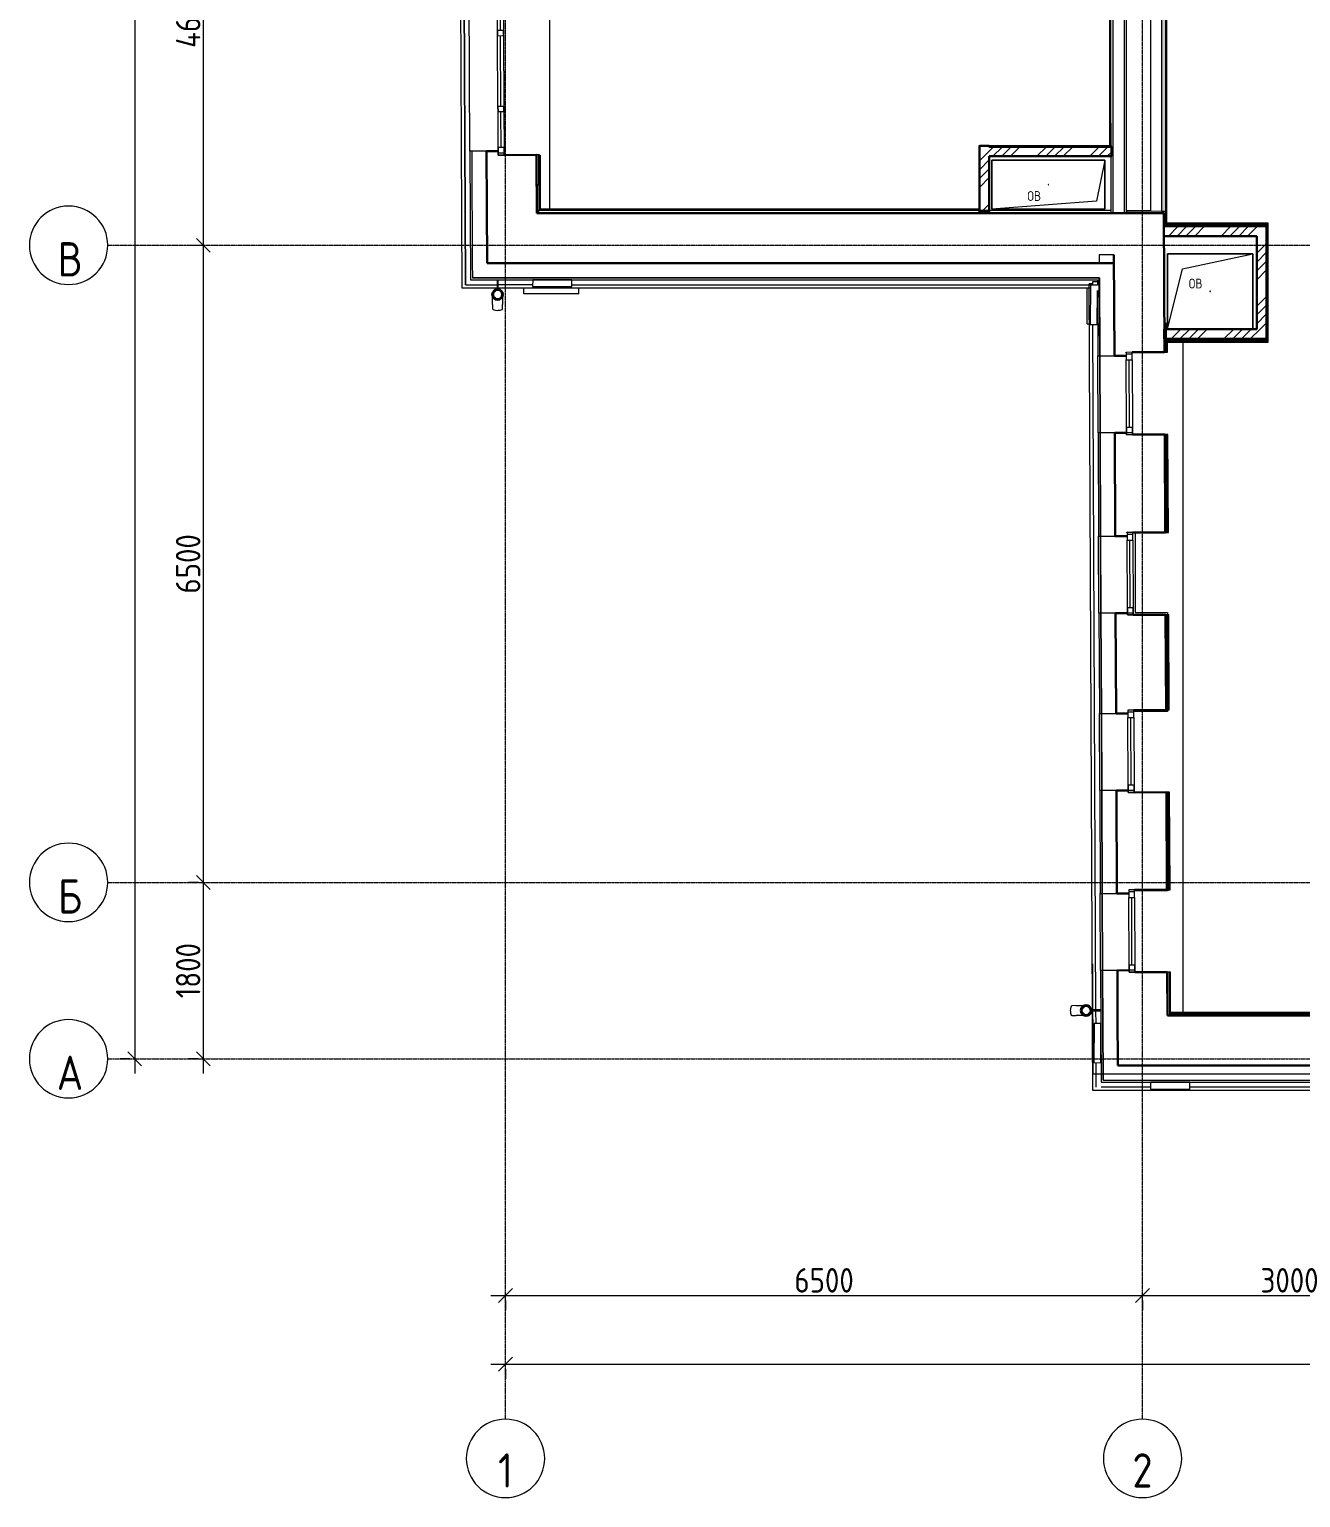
# Model space of a CAD drawing. Header units: millimetres. Extents: x -42533 to 645315, y 3457 to 82611.
# Drawn here: x 405242 to 418214, y 22163 to 37143 of the extents above; entities that cross this region are included whole.
import ezdxf

# ---------------------------------------------------------------- set-up
doc = ezdxf.new("R2010")
doc.units = ezdxf.units.MM
doc.linetypes.add('ADSK_Линия сетки', pattern=[25, 20, -2.5, 0, -2.5])
for name, color, linetype, lineweight in [('_ Окна', 7, 'Continuous', 9), ('Аннотация', 7, 'Continuous', 18), ('Обобщенные модели', 7, 'Continuous', 18), ('Окна', 7, 'Continuous', 9), ('Оси', 253, 'Continuous', 9), ('Перекрытие', 7, 'Continuous', 18), ('Размеры', 7, 'Continuous', 9), ('Стены внутренние', 7, 'Continuous', 18), ('Стены наружные', 7, 'Continuous', 18), ('Стены несущие', 7, 'Continuous', 30), ('Стены отделка', 7, 'Continuous', 30), ('Стены перегородки', 7, 'Continuous', 30), ('Стены штриховка', 7, 'Continuous', 9), ('ШТРИХОВКА', 252, 'Continuous', 15)]:
    doc.layers.add(name, color=color, linetype=linetype, lineweight=lineweight)
doc.styles.add('GOST Common', font='GOST_Common.ttf', dxfattribs={"width": 0.9, "height": 350})
doc.styles.add('GOST Common_1', font='GOST_Common.ttf', dxfattribs={"width": 0.9, "height": 250})
doc.styles.add('GOST Common_4', font='GOST_Common.ttf', dxfattribs={"width": 0.9, "height": 200})
doc.dimstyles.new('ADSK_Основной_2_5_мм', dxfattribs={"dimscale": 304.8, "dimtxt": 251.428749, "dimasz": 0.463911, "dimexe": 0.492126, "dimexo": 0.492126, "dimgap": 0.098425, "dimtad": 1, "dimrnd": 0.01, "dimdsep": 46, "dimtxsty": 'GOST Common_1', "dimblk1": 'OBLIQUE', "dimblk2": 'OBLIQUE', "dimsah": 1, "dimcen": 0.09, "dimdle": 0.492126, "dimazin": 2, "dimtfac": 1, "dimtdec": 4, "dimtix": 1, "dimtmove": 0, "dimatfit": 3, "dimfxl": 1, "dimtvp": 1, "dimtolj": 1, "dimtzin": 0, "dimlwd": 20, "dimlwe": 20, "dimarcsym": 2})
pattern_1 = [(45, (591.94, 243.9), (-269.408, 269.408), []), (45, (681.74, 243.9), (-269.408, 269.408), []), (45, (771.54, 243.9), (-269.408, 269.408), []), (45, (861.35, 243.9), (-269.408, 269.408), [])]

# ---------------------------------------------------------------- blocks, each defined once
blk = doc.blocks.new('_Oblique')
at = {"color": 0, "linetype": 'ByBlock', "lineweight": -2}
blk.add_line((-0.5, -0.5), (0.5, 0.5), dxfattribs=at)
blk = doc.blocks.new('*D1126')
at = {"layer": 'Defpoints', "color": 0, "transparency": 16777216}
for p in [(-5993, -1991), (507, -1991), (507, -2091)]:
    blk.add_point(p, dxfattribs=at)
at = {"layer": 'Размеры', "color": 0, "lineweight": 20, "transparency": 16777216}
for p, q in [((-6143, -2091), (657, -2091)), ((-5993, -2141), (-5993, -2241)), ((507, -2141), (507, -2241))]:
    blk.add_line(p, q, dxfattribs=at)
at = {"layer": 'Размеры', "color": 0, "lineweight": 20, "transparency": 16777216, "xscale": 141.4, "yscale": 141.4, "zscale": 141.4, "rotation": 180}
blk.add_blockref('_Oblique', (-5993, -2091), dxfattribs=at)
at = {"layer": 'Размеры', "color": 0, "lineweight": 20, "transparency": 16777216, "xscale": 141.4, "yscale": 141.4, "zscale": 141.4}
blk.add_blockref('_Oblique', (507, -2091), dxfattribs=at)
at = {"layer": 'Размеры', "color": 0, "lineweight": 20, "transparency": 16777216, "insert": (-2743, -1936), "char_height": 250, "width": 756.84, "attachment_point": 5, "style": 'GOST Common_1'}
blk.add_mtext('\\A1;6500', dxfattribs=at)
blk = doc.blocks.new('*D1127')
at = {"layer": 'Defpoints', "color": 0, "transparency": 16777216}
for p in [(507, -1991), (3507, -1991), (3507, -2091)]:
    blk.add_point(p, dxfattribs=at)
at = {"layer": 'Размеры', "color": 0, "lineweight": 20, "transparency": 16777216}
for p, q in [((357, -2091), (3657, -2091)), ((507, -2141), (507, -2241)), ((3507, -2141), (3507, -2241))]:
    blk.add_line(p, q, dxfattribs=at)
at = {"layer": 'Размеры', "color": 0, "lineweight": 20, "transparency": 16777216, "xscale": 141.4, "yscale": 141.4, "zscale": 141.4, "rotation": 180}
blk.add_blockref('_Oblique', (507, -2091), dxfattribs=at)
at = {"layer": 'Размеры', "color": 0, "lineweight": 20, "transparency": 16777216, "xscale": 141.4, "yscale": 141.4, "zscale": 141.4}
blk.add_blockref('_Oblique', (3507, -2091), dxfattribs=at)
at = {"layer": 'Размеры', "color": 0, "lineweight": 20, "transparency": 16777216, "insert": (2007, -1936), "char_height": 250, "width": 756.84, "attachment_point": 5, "style": 'GOST Common_1'}
blk.add_mtext('\\A1;3000', dxfattribs=at)
blk = doc.blocks.new('*D1137')
at = {"layer": 'Defpoints', "color": 0, "transparency": 16777216}
for p in [(-5993, -2691), (55857, -2691), (55857, -2791)]:
    blk.add_point(p, dxfattribs=at)
at = {"layer": 'Размеры', "color": 0, "lineweight": 20, "transparency": 16777216}
for p, q in [((-6143, -2791), (56007, -2791)), ((-5993, -2841), (-5993, -2941)), ((55857, -2841), (55857, -2941))]:
    blk.add_line(p, q, dxfattribs=at)
at = {"layer": 'Размеры', "color": 0, "lineweight": 20, "transparency": 16777216, "xscale": 141.4, "yscale": 141.4, "zscale": 141.4, "rotation": 180}
blk.add_blockref('_Oblique', (-5993, -2791), dxfattribs=at)
at = {"layer": 'Размеры', "color": 0, "lineweight": 20, "transparency": 16777216, "xscale": 141.4, "yscale": 141.4, "zscale": 141.4}
blk.add_blockref('_Oblique', (55857, -2791), dxfattribs=at)
at = {"layer": 'Размеры', "color": 0, "lineweight": 20, "transparency": 16777216, "insert": (24932, -2636), "char_height": 250, "width": 889.8, "attachment_point": 5, "style": 'GOST Common_1'}
blk.add_mtext('\\A1;61850', dxfattribs=at)
blk = doc.blocks.new('*D1138')
at = {"layer": 'Defpoints', "color": 0, "transparency": 16777216}
for p in [(-9677, 43374), (-9777, 324), (-9677, 324)]:
    blk.add_point(p, dxfattribs=at)
at = {"layer": 'Размеры', "color": 0, "lineweight": 20, "transparency": 16777216}
for p, q in [((-9777, 43524), (-9777, 174)), ((-9827, 43374), (-9927, 43374)), ((-9827, 324), (-9927, 324))]:
    blk.add_line(p, q, dxfattribs=at)
at = {"layer": 'Размеры', "color": 0, "lineweight": 20, "transparency": 16777216, "xscale": 141.4, "yscale": 141.4, "zscale": 141.4}
for p, rotation in [((-9777, 43374), 90), ((-9777, 324), 270)]:
    blk.add_blockref('_Oblique', p, dxfattribs=dict(at, rotation=rotation))
at = {"layer": 'Размеры', "color": 0, "lineweight": 20, "transparency": 16777216, "insert": (-9932, 21849), "char_height": 250, "width": 971.62, "attachment_point": 5, "rotation": 90, "style": 'GOST Common_1'}
blk.add_mtext('\\A1;43050', dxfattribs=at)
blk = doc.blocks.new('*D1142')
at = {"layer": 'Defpoints', "color": 0, "transparency": 16777216}
for p in [(-8977, 13274), (-9077, 8624), (-8977, 8624)]:
    blk.add_point(p, dxfattribs=at)
at = {"layer": 'Размеры', "color": 0, "lineweight": 20, "transparency": 16777216}
for p, q in [((-9077, 13424), (-9077, 8474)), ((-9127, 13274), (-9227, 13274)), ((-9127, 8624), (-9227, 8624))]:
    blk.add_line(p, q, dxfattribs=at)
at = {"layer": 'Размеры', "color": 0, "lineweight": 20, "transparency": 16777216, "xscale": 141.4, "yscale": 141.4, "zscale": 141.4}
for p, rotation in [((-9077, 13274), 90), ((-9077, 8624), 270)]:
    blk.add_blockref('_Oblique', p, dxfattribs=dict(at, rotation=rotation))
at = {"layer": 'Размеры', "color": 0, "lineweight": 20, "transparency": 16777216, "insert": (-9232, 10949), "char_height": 250, "width": 782.41, "attachment_point": 5, "rotation": 90, "style": 'GOST Common_1'}
blk.add_mtext('\\A1;4650', dxfattribs=at)
blk = doc.blocks.new('*D1143')
at = {"layer": 'Defpoints', "color": 0, "transparency": 16777216}
for p in [(-8977, 8624), (-9077, 2124), (-8977, 2124)]:
    blk.add_point(p, dxfattribs=at)
at = {"layer": 'Размеры', "color": 0, "lineweight": 20, "transparency": 16777216}
for p, q in [((-9077, 8774), (-9077, 1974)), ((-9127, 8624), (-9227, 8624)), ((-9127, 2124), (-9227, 2124))]:
    blk.add_line(p, q, dxfattribs=at)
at = {"layer": 'Размеры', "color": 0, "lineweight": 20, "transparency": 16777216, "xscale": 141.4, "yscale": 141.4, "zscale": 141.4}
for p, rotation in [((-9077, 8624), 90), ((-9077, 2124), 270)]:
    blk.add_blockref('_Oblique', p, dxfattribs=dict(at, rotation=rotation))
at = {"layer": 'Размеры', "color": 0, "lineweight": 20, "transparency": 16777216, "insert": (-9232, 5374), "char_height": 250, "width": 756.84, "attachment_point": 5, "rotation": 90, "style": 'GOST Common_1'}
blk.add_mtext('\\A1;6500', dxfattribs=at)
blk = doc.blocks.new('*D1144')
at = {"layer": 'Defpoints', "color": 0, "transparency": 16777216}
for p in [(-8977, 2124), (-9077, 324), (-8977, 324)]:
    blk.add_point(p, dxfattribs=at)
at = {"layer": 'Размеры', "color": 0, "lineweight": 20, "transparency": 16777216}
for p, q in [((-9077, 2274), (-9077, 174)), ((-9127, 2124), (-9227, 2124)), ((-9127, 324), (-9227, 324))]:
    blk.add_line(p, q, dxfattribs=at)
at = {"layer": 'Размеры', "color": 0, "lineweight": 20, "transparency": 16777216, "xscale": 141.4, "yscale": 141.4, "zscale": 141.4}
for p, rotation in [((-9077, 2124), 90), ((-9077, 324), 270)]:
    blk.add_blockref('_Oblique', p, dxfattribs=dict(at, rotation=rotation))
at = {"layer": 'Размеры', "color": 0, "lineweight": 20, "transparency": 16777216, "insert": (-9232, 1224), "char_height": 250, "width": 700.59, "attachment_point": 5, "rotation": 90, "style": 'GOST Common_1'}
blk.add_mtext('\\A1;1800', dxfattribs=at)
blk = doc.blocks.new('План 4 этажа')
at = {"layer": 'Обобщенные модели', "lineweight": 9}
h = blk.add_hatch(dxfattribs=at)
h.set_pattern_fill('FP_6', color=8, angle=90.2724742, style=0, pattern_type=2)
h.set_pattern_definition([(45, (591.94, 243.9), (-106.067, 106.065), [])])
h.paths.add_polyline_path([(-79.781, 768.274), (-57.529, 768.379), (-37.526, 778.129), (-23.735, 795.593), (-19.344, 819.27), (-23.942, 838.98), (-39.15, 856.907), (-57.992, 865.871), (-80.244, 865.765), (-100.246, 856.015), (-114.038, 838.552), (-118.886, 816.834), (-113.831, 795.164), (-99.875, 777.833), (-80.003, 768.379)])
at = {"layer": 'Стены внутренние'}
blk.add_hatch(color=8, dxfattribs=at).paths.add_polyline_path([(741.505, 8970.83), (741.505, 12507.861), (701.505, 12507.861), (701.505, 8970.83), (727.777, 8970.83)])
at = {"layer": 'Стены внутренние', "lineweight": 9}
h = blk.add_hatch(dxfattribs=at)
h.set_pattern_fill('FP_4', color=8, style=0, pattern_type=2)
h.set_pattern_definition([(0, (591.94, 243.9), (406.4, 101.6), [33.528, -271.272, 33.528, -271.272, -1625.6]), (0, (591.94, 243.9), (406.4, 101.6), [-609.6, 33.528, -576.072, 33.528, -271.272, -711.2]), (0, (591.94, 243.9), (406.4, 101.6), [-1524, 33.528, -169.672, 33.528, -474.472]), (120, (744.34, 294.7), (-291.1882, 301.1527), [33.528, -271.272, 33.528, -271.272, -1625.6]), (120, (744.34, 294.7), (-291.1882, 301.1527), [-609.6, 33.528, -576.072, 33.528, -271.272, -711.2]), (120, (744.34, 294.7), (-291.1882, 301.1527), [-1524, 33.528, -169.672, 33.528, -474.472]), (240, (795.14, 497.9), (-115.2118, -402.7527), [33.528, -271.272, 33.528, -271.272, -1625.6]), (240, (795.14, 497.9), (-115.2118, -402.7527), [-609.6, 33.528, -576.072, 33.528, -271.272, -711.2]), (240, (795.14, 497.9), (-115.2118, -402.7527), [-1524, 33.528, -169.672, 33.528, -474.472])])
h.paths.add_polyline_path([(1783.744, 7636.902), (1786.505, 7636.902), (1786.505, 8838.902), (1771.505, 8838.902), (1771.505, 7636.902)])
at = {"layer": 'Стены штриховка', "lineweight": 9}
h = blk.add_hatch(dxfattribs=at)
h.set_pattern_fill('ANSI34', color=8, scale=20)
h.set_pattern_definition(pattern_1)
h.paths.add_polyline_path([(-1158.061, 8982.492), (-1058.061, 8982.492), (-1058.061, 9638.451), (-1152.061, 9638.451), (-1152.061, 9626.451), (-1158.061, 9626.451), (-1158.061, 9532.451)])
h = blk.add_hatch(dxfattribs=at)
h.set_pattern_fill('ANSI34', color=8, scale=20)
h.set_pattern_definition(pattern_1)
h.paths.add_polyline_path([(191.939, 9532.451), (191.939, 9632.451), (-1058.061, 9626.451), (-1058.061, 9532.451), (86.658, 9532.451)])
h = blk.add_hatch(dxfattribs=at)
h.set_pattern_fill('ANSI34', color=8, scale=20)
h.set_pattern_definition(pattern_1)
h.paths.add_polyline_path([(1671.505, 8718.902), (1671.505, 8818.902), (723.45, 8818.902), (723.545, 8718.902), (1631.643, 8718.902)])
h = blk.add_hatch(dxfattribs=at)
h.set_pattern_fill('ANSI34', color=8, scale=20)
h.set_pattern_definition(pattern_1)
h.paths.add_polyline_path([(1771.505, 7768.902), (1771.505, 8818.902), (1671.505, 8818.902), (1671.505, 7768.902)])
h = blk.add_hatch(dxfattribs=at)
h.set_pattern_fill('ANSI34', color=8, scale=20)
h.set_pattern_definition(pattern_1)
h.paths.add_polyline_path([(1115.133, 7668.902), (1771.505, 7668.902), (1771.505, 7768.902), (728.063, 7768.902), (728.633, 7764.896), (748.364, 7705.531), (749.175, 7668.902), (922.656, 7668.902)])
at = {"layer": '_ Окна', "color": 8}
for p, q in [((-6044.444, 10819.863), (-6046.292, 11179.858)), ((-6040.467, 10044.873), (-6044.136, 10759.864)), ((-6038.312, 9624.879), (-6040.159, 9984.874)), ((-6008.004, 9565.033), (-6068.003, 9564.725)), ((399.278, 7512.519), (339.279, 7512.234)), ((372.817, 6768.385), (369.545, 7456.377)), ((403.083, 6712.528), (343.083, 6712.243)), ((408.027, 5672.785), (348.028, 5672.5)), ((381.566, 4928.651), (378.294, 5616.643)), ((411.832, 4872.794), (351.833, 4872.509)), ((416.636, 3862.56), (356.637, 3862.275)), ((390.175, 3118.426), (386.903, 3806.418)), ((420.441, 3062.569), (360.441, 3062.284)), ((425.363, 2027.581), (365.363, 2027.296)), ((398.901, 1283.447), (395.629, 1971.439)), ((429.167, 1227.59), (369.168, 1227.305))]:
    blk.add_line(p, q, dxfattribs=at)
at = {"layer": '_ Окна', "color": 8, "lineweight": 18}
for p, q in [((-6074.444, 10819.709), (-6014.445, 10820.017)), ((-6074.136, 10759.71), (-6074.444, 10819.709)), ((-6014.445, 10820.017), (-6014.137, 10760.018)), ((-6014.137, 10760.018), (-6074.136, 10759.71)), ((-6070.467, 10044.719), (-6010.467, 10045.027)), ((-6070.159, 9984.72), (-6070.467, 10044.719)), ((-6010.467, 10045.027), (-6010.16, 9985.028)), ((-6010.16, 9985.028), (-6070.159, 9984.72)), ((-6068.311, 9624.725), (-6008.312, 9625.033)), ((-6067.901, 9544.726), (-6068.311, 9624.725)), ((-6008.312, 9625.033), (-6007.901, 9545.034)), ((-6007.901, 9545.034), (-6067.901, 9544.726)), ((399.183, 7532.519), (339.184, 7532.233)), ((339.184, 7532.233), (339.545, 7456.234)), ((399.545, 7456.52), (399.183, 7532.519)), ((339.545, 7456.234), (399.545, 7456.52)), ((342.817, 6768.242), (402.816, 6768.527)), ((343.179, 6692.243), (342.817, 6768.242)), ((402.816, 6768.527), (403.178, 6692.528)), ((403.178, 6692.528), (343.179, 6692.243)), ((407.932, 5692.785), (347.933, 5692.499)), ((408.294, 5616.786), (407.932, 5692.785)), ((347.933, 5692.499), (348.294, 5616.5)), ((348.294, 5616.5), (408.294, 5616.786)), ((351.566, 4928.508), (411.566, 4928.793)), ((351.928, 4852.509), (351.566, 4928.508)), ((411.927, 4852.794), (351.928, 4852.509)), ((411.566, 4928.793), (411.927, 4852.794)), ((416.541, 3882.56), (356.542, 3882.275)), ((356.542, 3882.275), (356.903, 3806.275)), ((356.903, 3806.275), (416.902, 3806.561)), ((416.902, 3806.561), (416.541, 3882.56)), ((360.175, 3118.283), (420.174, 3118.569)), ((360.536, 3042.284), (360.175, 3118.283)), ((420.536, 3042.569), (360.536, 3042.284)), ((420.174, 3118.569), (420.536, 3042.569)), ((425.267, 2047.581), (365.268, 2047.295)), ((365.268, 2047.295), (365.63, 1971.296)), ((365.63, 1971.296), (425.629, 1971.582)), ((425.629, 1971.582), (425.267, 2047.581)), ((368.901, 1283.304), (428.901, 1283.589)), ((369.263, 1207.305), (368.901, 1283.304)), ((429.262, 1207.59), (369.263, 1207.305)), ((428.901, 1283.589), (429.262, 1207.59))]:
    blk.add_line(p, q, dxfattribs=at)
at = {"layer": 'Обобщенные модели', "color": 8}
for p, q in [((-1029.617, 8992.451), (-1029.617, 9492.451)), ((-1029.617, 9492.451), (120.383, 9492.451)), ((120.383, 9492.451), (-1029.617, 9492.451)), ((-1029.617, 9492.451), (-1029.617, 8992.451)), ((120.383, 9492.451), (37.05, 9075.784)), ((120.383, 9492.451), (120.383, 8992.451)), ((120.383, 8992.451), (120.383, 9492.451)), ((37.05, 9075.784), (-1029.617, 8992.451)), ((120.383, 8992.451), (-1029.617, 8992.451)), ((-1029.617, 8992.451), (120.383, 8992.451)), ((761.643, 7768.902), (761.643, 8538.902)), ((761.643, 8538.902), (1631.643, 8538.902)), ((1631.643, 8538.902), (761.643, 8538.902)), ((761.643, 8538.902), (761.643, 7768.902)), ((915.643, 8384.902), (1631.643, 8538.902)), ((1631.643, 8538.902), (1631.643, 7768.902)), ((1631.643, 7768.902), (1631.643, 8538.902)), ((-6079.857, 8272.492), (-6079.857, 8173.351)), ((-6069.857, 8173.351), (-6069.857, 8272.492)), ((761.643, 7768.902), (915.643, 8384.902)), ((-6124.857, 8018.844), (-6124.857, 7976.34)), ((-6024.857, 7976.34), (-6024.857, 8018.844)), ((-172.77, 866.579), (-215.274, 866.377)), ((-214.799, 766.378), (-172.295, 766.58)), ((81.088, 822.786), (-17.798, 822.315)), ((-17.798, 812.315), (81.136, 812.786))]:
    blk.add_line(p, q, dxfattribs=at)
at = {"layer": 'Обобщенные модели', "color": 8, "flags": 128}
for points in [[(-6124.857, 8018.844), (-6124.857, 8024.512), (-6124.857, 8030.097), (-6124.857, 8035.589), (-6124.857, 8040.98), (-6124.857, 8046.262), (-6124.857, 8051.426), (-6124.857, 8056.464), (-6124.857, 8061.367), (-6124.857, 8066.128), (-6124.857, 8070.739), (-6124.857, 8075.193), (-6124.857, 8079.483), (-6124.857, 8083.602), (-6124.857, 8087.542), (-6124.857, 8091.299), (-6124.857, 8094.866), (-6124.857, 8098.237), (-6124.857, 8101.407), (-6124.857, 8104.37), (-6124.857, 8107.123), (-6124.857, 8109.475)], [(-6024.857, 8109.475), (-6024.857, 8108.205), (-6024.857, 8105.541), (-6024.857, 8102.665), (-6024.857, 8099.58), (-6024.857, 8096.292), (-6024.857, 8092.806), (-6024.857, 8089.128), (-6024.857, 8085.263), (-6024.857, 8081.217), (-6024.857, 8076.998), (-6024.857, 8072.611), (-6024.857, 8068.064), (-6024.857, 8063.365), (-6024.857, 8058.52), (-6024.857, 8053.537), (-6024.857, 8048.425), (-6024.857, 8043.191), (-6024.857, 8037.844), (-6024.857, 8032.393), (-6024.857, 8026.845), (-6024.857, 8021.211), (-6024.857, 8018.844)], [(-172.77, 866.579), (-167.103, 866.606), (-161.518, 866.632), (-156.026, 866.658), (-150.635, 866.684), (-145.353, 866.709), (-140.189, 866.734), (-135.152, 866.758), (-130.248, 866.781), (-125.487, 866.804), (-120.876, 866.826), (-116.422, 866.847), (-112.133, 866.867), (-108.014, 866.887), (-104.073, 866.905), (-100.316, 866.923), (-96.75, 866.94), (-93.379, 866.956), (-90.209, 866.971), (-87.246, 866.986), (-84.493, 866.999), (-82.141, 867.01)], [(-81.665, 767.011), (-82.936, 767.005), (-85.599, 766.992), (-88.476, 766.979), (-91.56, 766.964), (-94.848, 766.948), (-98.334, 766.932), (-102.012, 766.914), (-105.877, 766.896), (-109.923, 766.877), (-114.142, 766.856), (-118.529, 766.836), (-123.075, 766.814), (-127.775, 766.792), (-132.62, 766.769), (-137.603, 766.745), (-142.715, 766.721), (-147.948, 766.696), (-153.295, 766.67), (-158.747, 766.644), (-164.294, 766.618), (-169.928, 766.591), (-172.295, 766.58)]]:
    blk.add_lwpolyline(points, dxfattribs=at)
at = {"layer": 'Обобщенные модели', "color": 8}
for centre, radius, start, end in [((-454.617, 9242.451), 2.5, 0, 180), ((-454.617, 9242.451), 2.5, 120, 180), ((-454.617, 9242.451), 2.5, 180, 0), ((-454.617, 9242.451), 2.5, 240, 345), ((-454.617, 9242.451), 2.5, 15, 90), ((-6074.857, 8122.492), 52, 90, 270), ((-6074.857, 8122.492), 52, 270, 90), ((1196.643, 8153.902), 2.5, 0, 180), ((1196.643, 8153.902), 2.5, 180, 0), ((1196.643, 8153.902), 2.5, 60, 165), ((1196.643, 8153.902), 2.5, 195, 270), ((1196.643, 8153.902), 2.5, 300, 0), ((-68.886, 817.072), 52, 0.2724742, 180.2724742), ((-68.886, 817.072), 52, 180.2724742, 0.2724742)]:
    blk.add_arc(centre, radius, start, end, dxfattribs=at)
at = {"layer": 'Обобщенные модели', "color": 8, "lineweight": 40}
for centre, start, end in [((-6074.857, 8122.492), 90, 270), ((-6074.857, 8122.492), 270, 90), ((-68.886, 817.072), 0.2724742, 180.2724742), ((-68.886, 817.072), 180.2724742, 0.2724742)]:
    blk.add_arc(centre, 50, start, end, dxfattribs=at)
at = {"layer": 'Обобщенные модели', "color": 8}
for centre, major_axis, start_param, end_param in [((-6074.857, 7976.34), (50, 0), 3.141592654, 4.71238898), ((-6074.857, 7976.34), (50, 0), 4.71238898, 6.283185307), ((-215.036, 816.377), (0.238, -49.999), 3.141592654, 4.71238898), ((-215.036, 816.377), (0.238, -49.999), 4.71238898, 6.283185307)]:
    blk.add_ellipse(centre, major_axis=major_axis, ratio=0.309016994, start_param=start_param, end_param=end_param, dxfattribs=at)
at = {"layer": 'Окна', "color": 8}
for p, q in [((-6074.444, 10819.709), (-6076.292, 11179.704)), ((-6016.292, 11180.012), (-6014.445, 10820.017)), ((-6074.444, 10819.709), (-6074.136, 10759.71)), ((-6014.137, 10760.018), (-6014.445, 10820.017)), ((-6070.467, 10044.719), (-6074.136, 10759.71)), ((-6014.137, 10760.018), (-6010.467, 10045.027)), ((-6070.467, 10044.719), (-6070.159, 9984.72)), ((-6010.16, 9985.028), (-6010.467, 10045.027)), ((-6068.311, 9624.725), (-6070.159, 9984.72)), ((-6010.16, 9985.028), (-6008.312, 9625.033)), ((-6068.311, 9624.725), (-6067.901, 9544.726)), ((-6007.901, 9545.034), (-6008.312, 9625.033)), ((-6067.901, 9544.726), (-6007.901, 9545.034)), ((399.183, 7532.519), (339.184, 7532.233)), ((339.184, 7532.233), (339.545, 7456.234)), ((399.545, 7456.52), (399.183, 7532.519)), ((342.817, 6768.242), (339.545, 7456.234)), ((399.545, 7456.52), (402.816, 6768.527)), ((342.817, 6768.242), (343.179, 6692.243)), ((403.178, 6692.528), (402.816, 6768.527)), ((343.179, 6692.243), (403.178, 6692.528)), ((407.932, 5692.785), (347.933, 5692.499)), ((408.294, 5616.786), (407.932, 5692.785)), ((347.933, 5692.499), (348.294, 5616.5)), ((351.566, 4928.508), (348.294, 5616.5)), ((408.294, 5616.786), (411.566, 4928.793)), ((351.566, 4928.508), (351.928, 4852.509)), ((351.928, 4852.509), (411.927, 4852.794)), ((411.927, 4852.794), (411.566, 4928.793)), ((416.541, 3882.56), (356.542, 3882.275)), ((356.542, 3882.275), (356.903, 3806.275)), ((360.175, 3118.283), (356.903, 3806.275)), ((416.902, 3806.561), (416.541, 3882.56)), ((416.902, 3806.561), (420.174, 3118.569)), ((360.175, 3118.283), (360.536, 3042.284)), ((360.536, 3042.284), (420.536, 3042.569)), ((420.536, 3042.569), (420.174, 3118.569)), ((425.267, 2047.581), (365.268, 2047.295)), ((365.268, 2047.295), (365.63, 1971.296)), ((368.901, 1283.304), (365.63, 1971.296)), ((425.629, 1971.582), (425.267, 2047.581)), ((425.629, 1971.582), (428.901, 1283.589)), ((368.901, 1283.304), (369.263, 1207.305)), ((369.263, 1207.305), (429.262, 1207.59)), ((429.262, 1207.59), (428.901, 1283.589))]:
    blk.add_line(p, q, dxfattribs=at)
at = {"layer": 'Оси', "color": 8, "linetype": 'ADSK_Линия сетки'}
for p, q in [((-5993.495, -3353.101), (-5993.495, 44439.553)), ((506.505, -3353.101), (506.505, 43685.833)), ((-10052.178, 8624.489), (56511.792, 8624.489)), ((-10052.178, 2124.489), (51155.033, 2124.489)), ((-10052.178, 324.489), (51155.033, 324.489))]:
    blk.add_line(p, q, dxfattribs=at)
at = {"layer": 'Оси', "color": 8, "lineweight": 20}
for centre, start, end in [((-10452.178, 8624.489), 90, 270), ((-10452.178, 8624.489), 270, 90), ((-10452.178, 2124.489), 90, 270), ((-10452.178, 2124.489), 270, 90), ((-10452.178, 324.489), 90, 270), ((-10452.178, 324.489), 270, 90), ((-5993.495, -3753.101), 0, 180), ((506.505, -3753.101), 0, 180), ((-5993.495, -3753.101), 180, 0), ((506.505, -3753.101), 180, 0)]:
    blk.add_arc(centre, 400, start, end, dxfattribs=at)
at = {"layer": 'Перекрытие', "color": 8}
for p, q in [((-5539.744, 8994.492), (-5539.744, 16885.041)), ((591.505, 8971.069), (591.505, 12507.685)), ((-6007.904, 9545.544), (-5908.495, 9545.544)), ((-5645.904, 9545.544), (-5640.978, 9545.544)), ((-5640.978, 9545.544), (-5640.978, 8994.492)), ((341.939, 8980.165), (591.505, 8980.165)), ((922.656, 7648.902), (922.656, 7668.902)), ((922.656, 797), (922.656, 7636.902)), ((403.159, 6696.412), (741.121, 6696.412)), ((741.121, 6696.412), (741.121, 6694.135)), ((432.833, 5692.903), (432.833, 4876.412)), ((432.833, 4876.412), (762.656, 4876.412)), ((762.656, 4876.412), (762.656, 4854.462)), ((762.656, 3866.401), (416.618, 3866.401)), ((762.656, 3884.206), (762.656, 3866.401)), ((762.656, 2038.902), (425.309, 2038.902)), ((762.656, 2049.185), (762.656, 2038.902))]:
    blk.add_line(p, q, dxfattribs=at)
at = {"layer": 'Стены внутренние', "color": 8}
blk.add_line((761.819, 4876.412), (761.923, 4854.459), dxfattribs=at)
at = {"layer": 'Стены наружные', "color": 8}
for p, q in [((-6435.94, 8187.492), (-6499.501, 20572.479)), ((-6401.119, 8222.492), (-6464.987, 20667.23)), ((-6464.987, 20667.23), (-6401.119, 8222.492)), ((-6358.102, 9583.237), (-6366.493, 11218.215)), ((45.755, 8252.492), (-4.244, 8252.254)), ((-4.244, 8252.254), (-4.08, 8217.655)), ((45.66, 8272.492), (45.66, 8222.492)), ((-6079.633, 8187.492), (-6435.94, 8187.492)), ((-6401.119, 8222.492), (-6079.508, 8222.492)), ((-5716.79, 8222.492), (-6070.206, 8222.492)), ((-23.621, 8187.492), (-6070.081, 8187.492)), ((-5807.715, 8129.793), (-5807.715, 8187.492)), ((-5247.012, 8129.793), (-5807.715, 8129.793)), ((-5316.778, 8222.492), (45.66, 8222.492)), ((-5247.012, 8129.793), (-5247.012, 8187.492)), ((-58.025, 7821.544), (-58.025, 8187.492)), ((-4.15, 8232.492), (-39.15, 8232.326)), ((-3.91, 822.157), (-39.15, 8232.326)), ((25.755, 8222.492), (25.755, 8217.428)), ((-58.025, 7821.544), (-37.196, 7821.544)), ((31.09, 822.199), (-2.177, 7817.629)), ((53.087, 6710.864), (49.354, 7495.855)), ((69.353, 7495.95), (73.087, 6710.959)), ((73.487, 6710.961), (69.754, 7495.952)), ((61.836, 4871.129), (58.103, 5656.121)), ((78.102, 5656.216), (81.836, 4871.225)), ((82.236, 4871.226), (78.503, 5656.218)), ((70.445, 3060.905), (66.711, 3845.896)), ((86.711, 3845.991), (90.444, 3061)), ((90.845, 3061.002), (87.112, 3845.993)), ((79.171, 1225.926), (75.438, 2010.917)), ((95.438, 2011.012), (99.171, 1226.021)), ((99.571, 1226.023), (95.838, 2011.014)), ((0, 0), (-3.864, 812.605)), ((31.744, 684.76), (31.135, 812.897)), ((-4.34, 288.649), (-4.34, 688.649)), ((-4.34, 288.649), (-1.373, 288.649)), ((34.834, 35), (33.646, 284.734)), ((8525.074, 0), (0, 0)), ((588.977, 35), (84.835, 35)), ((7666.586, 35), (988.977, 35))]:
    blk.add_line(p, q, dxfattribs=at)
at = {"layer": 'Стены несущие', "color": 8}
for p, q in [((-1158.061, 9626.451), (-1158.061, 8963.902)), ((-1152.061, 9626.451), (-1158.061, 9626.451)), ((-1058.061, 9638.451), (-1152.061, 9638.451)), ((-1058.061, 9638.451), (-1058.061, 9626.451)), ((191.939, 9632.451), (-1058.061, 9632.451)), ((191.939, 9532.451), (191.939, 9632.451)), ((-6068.106, 9584.725), (-6188.104, 9584.109)), ((-6182.245, 8442.492), (-6188.104, 9584.109)), ((-5677.906, 9546.727), (-6007.901, 9545.034)), ((-5674.856, 8952.492), (-5677.906, 9546.727)), ((-5677.56, 9479.295), (-5674.926, 8966.061)), ((-1058.061, 9532.451), (191.939, 9532.451)), ((-1058.061, 8963.902), (-1058.061, 9532.451)), ((722.434, 8952.492), (-5674.856, 8952.492)), ((-1158.061, 8963.902), (-1058.061, 8963.902)), ((729.179, 7534.088), (722.434, 8952.492)), ((1771.505, 8818.902), (723.45, 8818.902)), ((723.45, 8818.902), (723.45, 8718.902)), ((723.45, 8718.902), (1671.505, 8718.902)), ((1671.505, 8718.902), (1671.505, 7768.902)), ((1771.505, 7668.902), (1771.505, 8818.902)), ((-6182.245, 8442.492), (214.854, 8442.492)), ((214.453, 8526.729), (214.854, 8526.731)), ((214.854, 8442.492), (214.453, 8526.729)), ((219.748, 7497.665), (214.854, 8526.731)), ((1671.505, 7768.902), (727.302, 7768.902)), ((727.302, 7768.902), (727.302, 7668.902)), ((727.302, 7668.902), (1771.505, 7668.902)), ((219.748, 7497.665), (219.347, 7497.663)), ((219.347, 7497.663), (219.352, 7496.663)), ((219.352, 7496.663), (339.35, 7497.234)), ((339.179, 7533.233), (339.184, 7532.233)), ((399.183, 7532.519), (729.179, 7534.088)), ((343.083, 6712.243), (223.485, 6711.674)), ((223.485, 6711.674), (228.454, 5666.931)), ((733.174, 6694.098), (403.178, 6692.528)), ((737.929, 5694.354), (733.174, 6694.098)), ((347.933, 5692.499), (347.885, 5702.499)), ((407.932, 5692.785), (737.929, 5694.354)), ((228.454, 5666.931), (228.053, 5666.929)), ((228.053, 5666.929), (228.101, 5656.929)), ((228.101, 5656.929), (348.099, 5657.5)), ((351.833, 4872.509), (232.234, 4871.94)), ((237.11, 3846.706), (232.234, 4871.94)), ((741.923, 4854.363), (411.927, 4852.794)), ((741.923, 4854.363), (746.537, 3884.129)), ((237.11, 3846.706), (356.708, 3847.275)), ((416.541, 3882.56), (746.537, 3884.129)), ((360.441, 3062.284), (240.843, 3061.715)), ((240.843, 3061.715), (245.837, 2011.727)), ((750.532, 3044.139), (420.536, 3042.569)), ((750.532, 3044.139), (755.264, 2049.15)), ((245.837, 2011.727), (365.435, 2012.296)), ((425.267, 2047.581), (755.264, 2049.15)), ((369.168, 1227.305), (249.57, 1226.736)), ((249.57, 1226.736), (251.765, 765)), ((759.258, 1209.16), (429.262, 1207.59)), ((761.371, 765), (759.258, 1209.16)), ((251.765, 765), (251.365, 765)), ((251.365, 765), (253.79, 255)), ((7680.074, 765), (761.371, 765)), ((253.79, 255), (8270.074, 255))]:
    blk.add_line(p, q, dxfattribs=at)
at = {"layer": 'Стены отделка', "color": 8, "lineweight": 9}
for p, q in [((169.939, 14738.903), (169.939, 9638.451)), ((341.939, 8952.001), (341.939, 12507.685)), ((701.505, 12507.861), (701.505, 8970.83)), ((741.505, 12507.861), (741.505, 8838.902)), ((753.505, 8850.902), (753.505, 12530.83)), ((181.939, 9868.902), (181.939, 11408.902)), ((-1164.061, 9636.451), (-1164.061, 8994.492)), ((-1152.061, 9638.451), (-1162.061, 9638.451)), ((-1152.061, 8982.492), (-1152.061, 9626.451)), ((169.939, 9638.451), (-1058.061, 9638.451)), ((-1058.061, 9626.451), (181.939, 9626.451)), ((181.939, 9636.451), (181.939, 8952.001)), ((-6188.104, 9584.109), (-6358.102, 9583.237)), ((-6358.102, 9583.237), (-6351.375, 8272.492)), ((-6338.102, 9583.34), (-6337.756, 9515.907)), ((-5645.906, 9546.891), (-5677.906, 9546.727)), ((-5677.906, 9546.727), (-5677.56, 9479.295)), ((-5657.906, 9546.83), (-5657.56, 9479.397)), ((-5643.01, 8982.492), (-5645.906, 9546.891)), ((-1164.061, 8994.492), (-5655.071, 8994.492)), ((-5674.926, 8966.061), (-5654.926, 8966.164)), ((-5674.856, 8982.492), (-5674.856, 8952.492)), ((-5674.856, 8982.492), (181.939, 8982.492)), ((-5674.856, 8952.492), (181.939, 8952.492)), ((-5654.926, 8966.164), (-5655.01, 8982.492)), ((181.939, 8952.001), (201.939, 8952.001)), ((321.939, 8952.001), (341.939, 8952.001)), ((341.988, 8971.666), (341.94, 8951.666)), ((341.94, 8951.666), (722.442, 8950.756)), ((742.348, 8970.708), (341.988, 8971.666)), ((701.505, 8970.83), (741.505, 8970.83)), ((722.974, 8838.872), (742.974, 8838.967)), ((741.505, 8838.902), (1771.505, 8838.902)), ((742.974, 8838.967), (742.348, 8970.708)), ((1788.505, 8850.902), (753.505, 8850.902)), ((1771.505, 8838.902), (1771.505, 7648.902)), ((1788.505, 7636.902), (1788.505, 8850.902)), ((-6332.247, 8442.492), (-6331.478, 8292.492)), ((65.253, 8442.492), (-6182.245, 8442.492)), ((-6182.245, 8442.492), (-6182.245, 8442.492)), ((214.453, 8526.729), (64.855, 8526.018)), ((64.855, 8526.018), (65.253, 8442.492)), ((-6351.375, 8272.492), (45.66, 8272.492)), ((-6331.478, 8292.492), (-6331.478, 8292.492)), ((45.565, 8292.492), (-6331.478, 8292.492)), ((-6331.478, 8292.492), (65.966, 8292.492)), ((-5716.387, 8275.526), (-5716.918, 8205.528)), ((-5316.399, 8272.49), (-5716.387, 8275.526)), ((-5316.93, 8202.492), (-5316.399, 8272.49)), ((65.565, 8292.492), (45.566, 8292.397)), ((45.66, 8272.492), (45.923, 8217.275)), ((69.353, 7495.95), (65.565, 8292.492)), ((65.966, 8292.492), (69.754, 7495.952)), ((-5716.918, 8205.528), (-5316.93, 8202.492)), ((-23.391, 8217.801), (-26.427, 7817.813)), ((45.923, 8217.275), (-23.391, 8217.801)), ((43.571, 7817.282), (46.186, 8161.863)), ((46.186, 8161.863), (49.354, 7495.855)), ((-26.427, 7817.813), (43.571, 7817.282)), ((747.777, 7828.999), (727.777, 7828.904)), ((747.777, 7828.999), (749.179, 7534.183)), ((1771.505, 7648.902), (728.633, 7648.902)), ((761.179, 7534.24), (760.539, 7668.902)), ((49.354, 7495.855), (69.353, 7495.95)), ((69.754, 7495.952), (219.352, 7496.663)), ((219.752, 7496.665), (219.748, 7497.665)), ((728.691, 7636.902), (1788.505, 7636.902)), ((729.179, 7534.088), (761.179, 7534.24)), ((73.087, 6710.959), (53.087, 6710.864)), ((53.087, 6710.864), (58.103, 5656.121)), ((78.102, 5656.216), (73.087, 6710.959)), ((223.485, 6711.674), (73.487, 6710.961)), ((73.487, 6710.961), (78.503, 5656.218)), ((765.174, 6694.25), (733.174, 6694.098)), ((757.928, 5694.449), (753.174, 6694.193)), ((769.928, 5694.506), (765.174, 6694.25)), ((737.929, 5694.354), (769.928, 5694.506)), ((737.929, 5694.354), (737.929, 5694.354)), ((58.103, 5656.121), (78.102, 5656.216)), ((78.503, 5656.218), (228.101, 5656.929)), ((228.501, 5656.931), (228.454, 5666.931)), ((81.836, 4871.225), (61.836, 4871.129)), ((61.836, 4871.129), (66.711, 3845.896)), ((86.711, 3845.991), (81.836, 4871.225)), ((232.234, 4871.94), (82.236, 4871.226)), ((82.236, 4871.226), (87.112, 3845.993)), ((773.923, 4854.516), (741.923, 4854.363)), ((766.537, 3884.224), (761.923, 4854.459)), ((778.537, 3884.281), (773.923, 4854.516)), ((66.711, 3845.896), (86.711, 3845.991)), ((87.112, 3845.993), (237.11, 3846.706)), ((746.537, 3884.129), (778.537, 3884.281)), ((90.444, 3061), (70.445, 3060.905)), ((70.445, 3060.905), (75.438, 2010.917)), ((95.438, 2011.012), (90.444, 3061)), ((240.843, 3061.715), (90.845, 3061.002)), ((90.845, 3061.002), (95.838, 2011.014)), ((782.532, 3044.291), (750.532, 3044.139)), ((775.263, 2049.245), (770.532, 3044.234)), ((787.263, 2049.302), (782.532, 3044.291)), ((75.438, 2010.917), (95.438, 2011.012)), ((95.838, 2011.014), (245.837, 2011.727)), ((755.264, 2049.15), (787.263, 2049.302)), ((-5.743, 1293.469), (-0.403, 170.587)), ((99.171, 1226.021), (79.171, 1225.926)), ((79.171, 1225.926), (84.597, 85)), ((104.502, 105), (99.171, 1226.021)), ((249.57, 1226.736), (99.571, 1226.023)), ((99.571, 1226.023), (104.902, 105)), ((791.258, 1209.312), (759.258, 1209.16)), ((779.258, 1209.255), (781.369, 765.333)), ((793.276, 785), (791.258, 1209.312)), ((254.191, 255), (251.765, 765)), ((761.369, 765.238), (781.369, 765.333)), ((5518.47, 797), (781.219, 797)), ((781.371, 785), (781.371, 765)), ((793.276, 785), (5530.47, 785)), ((12.429, 684.906), (9.393, 284.918)), ((82.427, 684.375), (12.429, 684.906)), ((79.391, 284.387), (82.427, 684.375)), ((-0.403, 170.587), (8355.074, 170.587)), ((9.393, 284.918), (79.391, 284.387)), ((84.597, 85), (8440.074, 85)), ((104.502, 105), (8420.074, 105)), ((988.977, 85), (588.977, 85)), ((588.977, 85), (588.977, 15)), ((588.977, 15), (988.977, 15)), ((988.977, 15), (988.977, 85))]:
    blk.add_line(p, q, dxfattribs=at)
at = {"layer": 'Стены перегородки', "color": 8, "lineweight": 18}
for p, q in [((201.939, 12527.685), (201.939, 8952.001)), ((321.939, 8952.001), (321.939, 12527.685)), ((201.939, 8952.001), (321.939, 8952.001))]:
    blk.add_line(p, q, dxfattribs=at)
at = {"layer": 'Стены штриховка', "color": 8}
for p, q in [((171.939, 14738.903), (171.939, 9636.451)), ((751.505, 8848.902), (751.505, 12530.83)), ((181.939, 9868.902), (181.939, 9636.451)), ((-1162.061, 9638.451), (-1164.061, 9638.451)), ((-1164.061, 9638.451), (-1164.061, 9636.451)), ((-1164.061, 9636.451), (-1152.061, 9636.451)), ((-1162.061, 9638.451), (-1162.061, 8992.492)), ((171.939, 9636.451), (-1058.061, 9636.451)), ((-6337.756, 9515.907), (-6337.756, 9515.907)), ((-6337.756, 9515.907), (-6332.247, 8442.492)), ((-5657.56, 9479.397), (-5655.01, 8982.492)), ((-5645.01, 8982.492), (-5647.906, 9546.881)), ((-1162.061, 8992.492), (-5655.061, 8992.492)), ((1786.505, 8848.902), (751.505, 8848.902)), ((1786.505, 8838.902), (1771.505, 8838.902)), ((1786.505, 7636.902), (1786.505, 8850.902)), ((759.179, 7534.231), (758.539, 7668.902)), ((1771.505, 7636.902), (1771.505, 7648.902)), ((728.681, 7638.902), (1771.505, 7638.902)), ((767.928, 5694.497), (763.174, 6694.24)), ((776.537, 3884.272), (771.923, 4854.506)), ((785.263, 2049.293), (780.532, 3044.281)), ((791.276, 785), (789.258, 1209.302)), ((5530.47, 795), (781.228, 795)), ((781.276, 785), (793.276, 785))]:
    blk.add_line(p, q, dxfattribs=at)
at = {"layer": 'Аннотация', "color": 8, "lineweight": 9, "char_height": 100, "width": 156.348, "attachment_point": 1, "line_spacing_factor": 1.022766, "style": 'GOST Common_4'}
for insert in [(-668.761, 9177.17), (978.124, 8284.149)]:
    blk.add_mtext('\\pxt3.6,7.2,10.8,14.4,18,21.6,25.2,28.8,32.4,36,39.6,43.2,46.8,50.4,54,57.6,61.2,64.8,68.4,72,75.6,79.2,82.8,86.4,90,93.6,97.2,100.8,104.4,108,111.6,115.2;{ОВ}', dxfattribs=dict(at, insert=insert))
at = {"layer": 'Оси', "color": 8, "char_height": 350, "attachment_point": 5, "line_spacing_factor": 1.022766, "style": 'GOST Common'}
for s, insert, width in [('\\pxqc,t0.25714,0.51429,0.77143,1.02857,1.28571,1.54286,1.8,2.05714,2.31429,2.57143,2.82857,3.08571,3.34286,3.6,3.85714,4.11429,4.37143,4.62857,4.88571,5.14286,5.4,5.65714,5.91429,6.17143,6.42857,6.68571,6.94286,7.2,7.45714,7.71429,7.97143,8.22857;{В}', (-10437.25, 8481.638), 261.9), ('\\pxqc,t0.25714,0.51429,0.77143,1.02857,1.28571,1.54286,1.8,2.05714,2.31429,2.57143,2.82857,3.08571,3.34286,3.6,3.85714,4.11429,4.37143,4.62857,4.88571,5.14286,5.4,5.65714,5.91429,6.17143,6.42857,6.68571,6.94286,7.2,7.45714,7.71429,7.97143,8.22857;{Б}', (-10437.25, 1981.638), 261.9), ('\\pxqc,t0.25714,0.51429,0.77143,1.02857,1.28571,1.54286,1.8,2.05714,2.31429,2.57143,2.82857,3.08571,3.34286,3.6,3.85714,4.11429,4.37143,4.62857,4.88571,5.14286,5.4,5.65714,5.91429,6.17143,6.42857,6.68571,6.94286,7.2,7.45714,7.71429,7.97143,8.22857;{А}', (-10437.25, 181.638), 291.6), ('\\pxqc,t0.25714,0.51429,0.77143,1.02857,1.28571,1.54286,1.8,2.05714,2.31429,2.57143,2.82857,3.08571,3.34286,3.6,3.85714,4.11429,4.37143,4.62857,4.88571,5.14286,5.4,5.65714,5.91429,6.17143,6.42857,6.68571,6.94286,7.2,7.45714,7.71429,7.97143,8.22857;{1}', (-5994.326, -3876.005), 161.1), ('\\pxqc,t0.25714,0.51429,0.77143,1.02857,1.28571,1.54286,1.8,2.05714,2.31429,2.57143,2.82857,3.08571,3.34286,3.6,3.85714,4.11429,4.37143,4.62857,4.88571,5.14286,5.4,5.65714,5.91429,6.17143,6.42857,6.68571,6.94286,7.2,7.45714,7.71429,7.97143,8.22857;{2}', (505.674, -3876.005), 232.2)]:
    blk.add_mtext(s, dxfattribs=dict(at, insert=insert, width=width))
at = {"layer": 'Размеры', "color": 8, "lineweight": 20}
for base, p1, p2, override, picture, middle in [((-9777.024, 324.489), (-9677.039, 43374.489), (-9677.039, 324.489), {"dimpost": '<>', "dimfxl": 43050}, '*D1138', (-9932.024, 21849.489)), ((-9077.024, 8624.489), (-8977.039, 13274.489), (-8977.039, 8624.489), {"dimpost": '<>', "dimfxl": 4650}, '*D1142', (-9232.024, 10949.489)), ((-9077.024, 2124.489), (-8977.039, 8624.489), (-8977.039, 2124.489), {"dimpost": '<>', "dimfxl": 6500}, '*D1143', (-9232.024, 5374.489)), ((-9077.024, 324.489), (-8977.039, 2124.489), (-8977.039, 324.489), {"dimpost": '<>', "dimfxl": 1800}, '*D1144', (-9232.024, 1224.489))]:
    dim = blk.add_linear_dim(base=base, p1=p1, p2=p2, angle=90, dimstyle='ADSK_Основной_2_5_мм', override=override, dxfattribs=at)
    dim.commit()
    dim.dimension.update_dxf_attribs({"geometry": picture, "text_midpoint": middle})
for base, p1, p2, override, picture, middle in [((506.505, -2091.25), (-5993.495, -1991.265), (506.505, -1991.265), {"dimpost": '<>', "dimfxl": 6500}, '*D1126', (-2743.495, -1936.25)), ((3506.505, -2091.25), (506.505, -1991.265), (3506.505, -1991.265), {"dimpost": '<>', "dimfxl": 3000}, '*D1127', (2006.505, -1936.25)), ((55856.505, -2791.25), (-5993.495, -2691.265), (55856.505, -2691.265), {"dimpost": '<>', "dimfxl": 61850}, '*D1137', (24931.505, -2636.25))]:
    dim = blk.add_linear_dim(base=base, p1=p1, p2=p2, dimstyle='ADSK_Основной_2_5_мм', override=override, dxfattribs=at)
    dim.commit()
    dim.dimension.update_dxf_attribs({"geometry": picture, "text_midpoint": middle})

msp = doc.modelspace()

# ---------------------------------------------------------------- block references
at = {"layer": 'ШТРИХОВКА'}
msp.add_blockref('План 4 этажа', (416094.2, 26315.8), dxfattribs=at)

doc.saveas('drawing.dxf')
